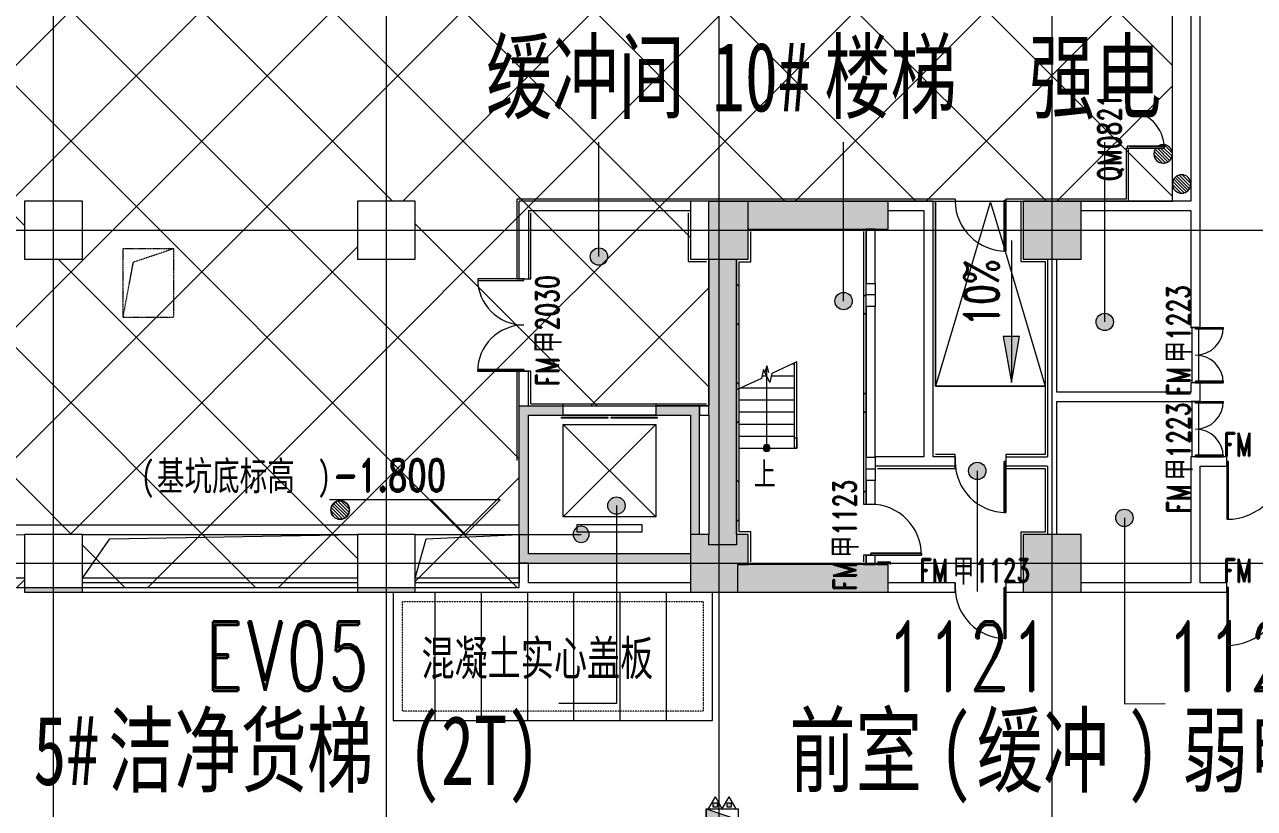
# Model space of a CAD drawing. Header units: millimetres. Extents: x -76632 to 443185, y -33181 to 192400.
# Drawn here: x 215375 to 241974, y 37900 to 54845 of the extents above; entities that cross this region are included whole.
import ezdxf

# ---------------------------------------------------------------- set-up
doc = ezdxf.new("R2010")
doc.units = ezdxf.units.MM
for name, pattern in [('1_1', [2, 1, -1]), ('划线', [6.36, 3.18, -3.18]), ('架空线', [3.97, 2.38, -1.59]), ('轴网线', [22.04, 18.38, -1.83, 0, -1.83])]:
    doc.linetypes.add(name, pattern=pattern)
doc.layers.get('0').update_dxf_attribs({"color": 8})
doc.layers.get('Defpoints').update_dxf_attribs({"color": 8})
for name, color, linetype, lineweight in [('A-ANNO-DIMS', 8, 'Continuous', 9), ('A-ANNO-NOTE', 8, 'Continuous', 5), ('A-AREA-IDEN', 8, 'Continuous', 9), ('A-DETL-GENF', 8, 'Continuous', 18), ('A-DETL-MEDM', 8, 'Continuous', 9), ('A-DETL-THIN', 8, 'Continuous', 5), ('A-DOOR', 8, 'Continuous', 5), ('A-DOOR-IDEN', 8, 'Continuous', 9), ('A-DOOR-OPNG', 8, 'Continuous', 5), ('A-FLOR', 8, 'Continuous', 5), ('A-FLOR-HRAL', 8, 'Continuous', 5), ('A-GENM', 8, 'Continuous', 5), ('A-WALL', 8, 'Continuous', 5), ('A-WALL-PATT', 8, 'Continuous', 9), ('G-ANNO-DIMS', 8, 'Continuous', 9), ('I-FURN', 8, 'Continuous', 5), ('I-FURN-HDLN', 8, '划线', 5), ('I-FURN-IDEN', 8, 'Continuous', 9), ('M-EQPM', 8, 'Continuous', 5), ('P-PIPE', 8, 'Continuous', 5), ('Q-SPCQ', 8, 'Continuous', 5), ('S-COLS', 8, 'Continuous', 5), ('S-GRID', 8, 'Continuous', 9), ('S-STRS', 8, 'Continuous', 5), ('S-STRS-MBND', 8, 'Continuous', 5)]:
    doc.layers.add(name, color=color, linetype=linetype, lineweight=lineweight)
doc.styles.add('RomanD', font='romand__.ttf', dxfattribs={"width": 0.7, "height": 1500})
doc.styles.add('RomanD_1', font='romand__.ttf', dxfattribs={"width": 0.7, "height": 500})
doc.styles.add('RomanD_2', font='romand__.ttf', dxfattribs={"width": 0.7, "height": 700})
doc.styles.add('RomanD_6', font='romand__.ttf', dxfattribs={"width": 0.65, "height": 350})
doc.styles.add('RomanD_9', font='romand__.ttf', dxfattribs={"width": 0.7, "height": 750})
doc.styles.add('仿宋', font='simfang.ttf', dxfattribs={"width": 0.7, "height": 500})
doc.styles.add('仿宋_2', font='simfang.ttf', dxfattribs={"width": 0.7, "height": 1500})
doc.styles.add('仿宋_4', font='simfang.ttf', dxfattribs={"width": 0.7, "height": 625})
doc.styles.add('仿宋_5', font='simfang.ttf', dxfattribs={"width": 0.7, "height": 750})
doc.styles.add('微软雅黑', font='Microsoft YaHei.ttf', dxfattribs={"width": 0.7, "height": 500})
doc.dimstyles.new('0_5', dxfattribs={"dimscale": 304.8, "dimtxt": 351.251157, "dimasz": 0, "dimexe": 0.82021, "dimexo": 0.0625, "dimgap": 0, "dimtad": 1, "dimdec": 0, "dimzin": 0, "dimdsep": 46, "dimtxsty": 'RomanD_6', "dimblk1": 'NONE', "dimblk2": 'NONE', "dimsah": 1, "dimcen": 0.09, "dimazin": 0, "dimtfac": 1, "dimtdec": 4, "dimtix": 1, "dimtmove": 0, "dimatfit": 3, "dimfxl": 0.82021, "dimfxlon": 1, "dimtvp": 1, "dimtolj": 1, "dimtzin": 0, "dimlwd": 18, "dimlwe": 18, "dimarcsym": 2})
pattern_1 = [(45, (-4e-09, 0), (-1060.66, 1060.66), []), (135, (-4e-09, 0), (-1060.66, -1060.66), [])]

# ---------------------------------------------------------------- blocks, each defined once
blk = doc.blocks.new('X-ST-F3-01-C-001_HLP2_rvt-1-LAY-1F-1_500-A')
at = {"layer": 'S-COLS', "true_color": 0x808080}
for points in [[(230732, 49775), (231025, 49775), (231025, 51025), (230175, 51025), (230175, 49775), (230673, 49775)], [(237450, 49775), (238225, 49775), (238225, 51025), (236975, 51025), (236980, 49775)], [(230250, 42575), (230800, 42575), (230800, 43175), (231025, 43175), (231025, 43825), (230775, 43825), (230775, 43600), (230175, 43600), (230175, 43825), (229775, 43825), (229775, 42575), (230175, 42575)], [(236975, 42575), (238225, 42575), (238225, 43825), (236975, 43825), (236975, 43179)], [(216153, 42575), (216625, 42575), (216625, 42675), (215375, 42675), (215375, 42575)], [(222651, 42575), (223825, 42575), (223825, 42675), (222575, 42675), (222575, 42575)]]:
    blk.add_hatch(color=8, dxfattribs=at).paths.add_polyline_path(points, flags=0)
at = {"layer": 'S-COLS', "color": 7, "lineweight": 9}
for p, q in [((216625, 51025), (215375, 51025)), ((215375, 51025), (215375, 49775)), ((216625, 49775), (216625, 51025)), ((223825, 51025), (222575, 51025)), ((222575, 51025), (222575, 49775)), ((223825, 49775), (223825, 51025)), ((231025, 51025), (229775, 51025)), ((229775, 51025), (229775, 49775)), ((231025, 49775), (231025, 51025)), ((238225, 51025), (236975, 51025)), ((236975, 51025), (236975, 49775)), ((238225, 49775), (238225, 51025)), ((215375, 49775), (216625, 49775)), ((222575, 49775), (223825, 49775)), ((229775, 49775), (230175, 49775)), ((230175, 49775), (231025, 49775)), ((236975, 49775), (238225, 49775)), ((216625, 43825), (215375, 43825)), ((215375, 43825), (215375, 42675)), ((216625, 42675), (216625, 43825)), ((223825, 43825), (222575, 43825)), ((222575, 43825), (222575, 42675)), ((223825, 42675), (223825, 43825)), ((230175, 43825), (229775, 43825)), ((229775, 43825), (229775, 42575)), ((230175, 43600), (230175, 43825)), ((231025, 43825), (230775, 43825)), ((230775, 43825), (230775, 43600)), ((231025, 43175), (231025, 43825)), ((238225, 43825), (236975, 43825)), ((236975, 43825), (236975, 42575)), ((238225, 42575), (238225, 43825)), ((230775, 43600), (230175, 43600)), ((230800, 42575), (230800, 43175)), ((230800, 43175), (231025, 43175)), ((215375, 42675), (215375, 42575)), ((215375, 42575), (216625, 42575)), ((216625, 42575), (216625, 42675)), ((222575, 42675), (222575, 42575)), ((222575, 42575), (223825, 42575)), ((223825, 42575), (223825, 42675)), ((229775, 42575), (230800, 42575)), ((236975, 42575), (238225, 42575))]:
    blk.add_line(p, q, dxfattribs=at)
at = {"layer": 'S-COLS', "color": 7}
for p, q in [((233575, 49000), (233575, 49250)), ((233575, 49250), (233775, 49250)), ((233775, 49250), (233775, 49000)), ((233775, 49000), (233575, 49000)), ((233575, 48750), (233575, 49000)), ((233775, 49000), (233775, 48750)), ((233775, 48750), (233575, 48750)), ((233575, 45490), (233775, 45490)), ((233575, 45240), (233575, 45490)), ((233775, 45490), (233775, 45240)), ((233575, 44990), (233575, 45240)), ((233575, 45240), (233775, 45240)), ((233775, 45240), (233775, 44990)), ((233775, 44990), (233575, 44990))]:
    blk.add_line(p, q, dxfattribs=at)
blk = doc.blocks.new('顶部扶栏类型 - 顶部扶栏_内部_-1089031-LAY-1F-1_500-A')
at = {"layer": 'A-FLOR-HRAL', "lineweight": 15}
for p, q in [((232025, 45910), (232075, 45910)), ((232025, 45690), (232025, 45910)), ((232075, 45910), (232075, 45690)), ((232075, 45690), (232025, 45690))]:
    blk.add_line(p, q, dxfattribs=at)
blk = doc.blocks.new('顶部扶栏类型 - 顶部扶栏_内部_-V15-LAY-1F-1_500-A')
at = {"layer": 'A-FLOR-HRAL', "lineweight": 15}
for p, q in [((232075, 47553), (232025, 47530)), ((232025, 45690), (232025, 47530)), ((232075, 45690), (232075, 47553)), ((232025, 45690), (232075, 45690))]:
    blk.add_line(p, q, dxfattribs=at)
blk = doc.blocks.new('上楼梯路径-C - 顺砌剖面-1860970-LAY-1F-1_500-A')
at = {"layer": 'A-DETL-GENF', "true_color": 0x808080}
blk.add_hatch(color=8, dxfattribs=at).paths.add_polyline_path([(19, -72), (53, -53), (72, -19), (72, 10), (65, 38), (53, 53), (19, 72), (-19, 72), (-38, 65), (-65, 38), (-75, 0), (-65, -38), (-53, -53), (-19, -72), (0, -72)], flags=0)
at = {"layer": 'A-DETL-GENF'}
for p, q in [((0, 1780), (-39, 1635)), ((0, 75), (0, 1780)), ((0, 1780), (39, 1635)), ((0, 0), (0, 75))]:
    blk.add_line(p, q, dxfattribs=at)
for start, end in [(90, 270), (270, 90)]:
    blk.add_arc((0, 0), 75, start, end, dxfattribs=at)
blk = doc.blocks.new('AR-F3-00-STA-001_HLP2_rvt-1-LAY-1F-1_500-A')
at = {"layer": 'S-STRS', "linetype": '架空线', "lineweight": 15}
for p, q in [((231983, 47510), (232025, 47510)), ((231325, 47250), (231425, 47250)), ((231525, 47250), (232025, 47250)), ((230867, 46990), (232025, 46990)), ((230831, 46730), (232025, 46730)), ((230831, 46470), (232025, 46470)), ((230831, 46210), (232025, 46210)), ((230831, 45950), (232025, 45950)), ((230831, 45690), (231350, 45690)), ((231360, 45690), (231500, 45690)), ((231500, 45690), (232025, 45690))]:
    blk.add_line(p, q, dxfattribs=at)
at = {"layer": 'S-STRS', "lineweight": 15}
for p, q in [((231983, 47510), (232025, 47510)), ((231325, 47250), (231425, 47250)), ((231525, 47250), (232025, 47250)), ((230867, 46990), (232025, 46990)), ((230831, 46730), (232025, 46730)), ((230831, 46470), (232025, 46470)), ((230831, 46210), (232025, 46210)), ((230831, 45950), (232025, 45950)), ((230831, 45690), (231350, 45690)), ((231360, 45690), (231500, 45690)), ((231500, 45690), (232025, 45690))]:
    blk.add_line(p, q, dxfattribs=at)
at = {"layer": 'S-STRS-MBND', "lineweight": 15}
for p, q in [((231359, 47392), (231312, 47197)), ((231491, 47108), (231359, 47392)), ((232025, 47530), (231538, 47303)), ((231312, 47197), (230775, 46947)), ((231538, 47303), (231491, 47108))]:
    blk.add_line(p, q, dxfattribs=at)
at = {"lineweight": 15}
blk.add_blockref('上楼梯路径-C - 顺砌剖面-1860970-LAY-1F-1_500-A', (231425, 45690), dxfattribs=at)
at = {"color": 2, "lineweight": 15, "true_color": 0xffff00}
for name in ['顶部扶栏类型 - 顶部扶栏_内部_-V15-LAY-1F-1_500-A', '顶部扶栏类型 - 顶部扶栏_内部_-1089031-LAY-1F-1_500-A']:
    blk.add_blockref(name, (0, 0), dxfattribs=at)
at = {"layer": 'A-ANNO-NOTE', "color": 7, "lineweight": 15, "insert": (231148, 45386), "char_height": 500, "width": 673.42, "attachment_point": 1, "style": '仿宋'}
blk.add_mtext('\\f仿宋|b0|i0|c134|p49|;\\W.7;上', dxfattribs=at)
blk = doc.blocks.new('单扇平开防火门_带观察窗 - FM甲1123-4703329-LAY-1F-1_500-A')
at = {"layer": 'A-DOOR'}
for p, q in [((510, -1100), (510, 0)), ((550, 0), (510, 0)), ((510, 0), (510, -700)), ((550, -700), (550, 0)), ((510, 0), (550, 0)), ((550, 0), (550, -1100)), ((510, -700), (510, -900)), ((550, -900), (550, -700)), ((510, -900), (510, -1100)), ((550, -1100), (550, -900)), ((550, -1100), (510, -1100)), ((510, -1100), (550, -1100))]:
    blk.add_line(p, q, dxfattribs=at)
blk.add_arc((550, 0), 1100, 180, 270, dxfattribs=at)
at = {"layer": 'A-DOOR-OPNG'}
for p, q in [((-550, 100), (-550, -100)), ((550, 99), (550, -100))]:
    blk.add_line(p, q, dxfattribs=at)
blk = doc.blocks.new('电梯门_客梯 - 2T洁净货梯-4055745-LAY-1F-1_500-A')
at = {"layer": 'A-DOOR'}
for p, q in [((-1035, -160), (-1035, -140)), ((-1035, -140), (-35, -140)), ((-35, -160), (-1035, -160)), ((-1000, -100), (1000, -100)), ((-35, -140), (-35, -160)), ((35, -160), (35, -140)), ((35, -140), (1035, -140)), ((1035, -160), (35, -160)), ((1035, -140), (1035, -160)), ((1000, -300), (-1000, -2300)), ((-1000, -300), (1000, -2300)), ((-1000, -2300), (-1000, -300)), ((-1000, -300), (1000, -300)), ((1000, -300), (1000, -2300)), ((1000, -2300), (-1000, -2300)), ((-700, -2630), (-700, -2465)), ((-700, -2465), (700, -2465)), ((700, -2630), (-700, -2630)), ((700, -2465), (700, -2630))]:
    blk.add_line(p, q, dxfattribs=at)
blk = doc.blocks.new('单扇平开防火门_带观察窗 - FM甲1123-4703327-LAY-1F-1_500-A')
at = {"layer": 'A-DOOR'}
for p, q in [((550, 1100), (510, 1100)), ((510, 1100), (510, 0)), ((510, 1100), (550, 1100)), ((510, 900), (510, 1100)), ((550, 0), (550, 1100)), ((550, 1100), (550, 900)), ((510, 700), (510, 900)), ((550, 900), (550, 700)), ((510, 0), (510, 700)), ((550, 700), (550, 0)), ((510, 0), (550, 0)), ((550, 0), (510, 0))]:
    blk.add_line(p, q, dxfattribs=at)
blk.add_arc((550, 0), 1100, 90, 180, dxfattribs=at)
at = {"layer": 'A-DOOR-OPNG'}
for p, q in [((-550, -100), (-550, 100)), ((550, -99), (550, 100))]:
    blk.add_line(p, q, dxfattribs=at)
blk = doc.blocks.new('双扇平开防火门_带观察窗 - FM甲1223-4642970-LAY-1F-1_500-A')
at = {"layer": 'A-DOOR'}
for p, q in [((-560, 0), (-600, 0)), ((-600, 0), (-600, -600)), ((-600, 0), (-560, 0)), ((-600, -200), (-600, 0)), ((-560, -600), (-560, 0)), ((-560, 0), (-560, -200)), ((560, -600), (560, 0)), ((560, 0), (600, 0)), ((600, 0), (600, -600)), ((-600, -400), (-600, -200)), ((-560, -200), (-560, -400)), ((560, 0), (600, 0)), ((560, -200), (560, 0)), ((560, -400), (560, -200)), ((600, 0), (600, -200)), ((600, -200), (600, -400)), ((-600, -600), (-600, -400)), ((-560, -400), (-560, -600)), ((560, -600), (560, -400)), ((600, -400), (600, -600)), ((-600, -600), (-560, -600)), ((-560, -600), (-600, -600)), ((600, -600), (560, -600)), ((600, -600), (560, -600))]:
    blk.add_line(p, q, dxfattribs=at)
for centre, start, end in [((-600, 0), 270, 360), ((600, 0), 180, 270)]:
    blk.add_arc(centre, 600, start, end, dxfattribs=at)
at = {"layer": 'A-DOOR-OPNG'}
for p, q in [((-600, -100), (-600, 100)), ((-600, 70), (600, 70)), ((600, -100), (600, 100)), ((-600, -70), (600, -70))]:
    blk.add_line(p, q, dxfattribs=at)
blk = doc.blocks.new('圆形地漏_固定_ - 热轧钢管-2270721-LAY-1F-1_500-A')
at = {"layer": 'A-GENM'}
for p, q in [((-193, 52), (52, -193)), ((102, -172), (-172, 102)), ((-125, 125), (141, -141)), ((-94, 165), (-102, 172)), ((172, -102), (-54, 125)), ((-24, 165), (-52, 193)), ((13, 200), (200, 13)), ((193, -52), (16, 125)), ((-13, -200), (-200, -13))]:
    blk.add_line(p, q, dxfattribs=at)
for start, end in [(140.3019, 0), (0, 120.482)]:
    blk.add_arc((0, 0), 200, start, end, dxfattribs=at)
at = {"layer": 'P-PIPE'}
for start, end in [(141.1149, 180), (180, 0), (0, 124.3535)]:
    blk.add_arc((0, 0), 200, start, end, dxfattribs=at)
blk = doc.blocks.new('圆形地漏_固定_ - 热轧钢管-V35-LAY-1F-1_500-A')
at = {"layer": 'A-GENM'}
for p, q in [((-193, 52), (52, -193)), ((102, -172), (-172, 102)), ((-141, 141), (141, -141)), ((172, -102), (-102, 172)), ((193, -52), (-52, 193)), ((13, 200), (200, 13)), ((-13, -200), (-200, -13))]:
    blk.add_line(p, q, dxfattribs=at)
blk.add_circle((0, 0), 200, dxfattribs=at)
at = {"layer": 'P-PIPE'}
for start, end in [(0, 180), (180, 0)]:
    blk.add_arc((0, 0), 200, start, end, dxfattribs=at)
blk = doc.blocks.new('楼板洞口 - 楼板洞口-无翻边-3490107-LAY-1F-1_500-A')
at = {"layer": 'A-GENM'}
for p, q in [((0, 0), (595, 855)), ((595, 855), (5950, 950)), ((5950, 0), (0, 0))]:
    blk.add_line(p, q, dxfattribs=at)
blk = doc.blocks.new('双扇平开防火门_带观察窗 - FM甲2530-4643137-LAY-1F-1_500-A')
at = {"layer": 'A-DOOR'}
for p, q in [((-1250, 0), (-1250, 1250)), ((-1250, 1250), (-1210, 1250)), ((-1250, 1250), (-1250, 1050)), ((-1210, 1250), (-1250, 1250)), ((-1210, 1250), (-1210, 0)), ((-1210, 1050), (-1210, 1250)), ((1250, 1250), (1210, 1250)), ((1210, 1250), (1210, 0)), ((1250, 1250), (1210, 1250)), ((1210, 1250), (1210, 1050)), ((1250, 0), (1250, 1250)), ((1250, 1050), (1250, 1250)), ((-1250, 1050), (-1250, 850)), ((-1250, 850), (-1250, 0)), ((-1210, 850), (-1210, 1050)), ((-1210, 0), (-1210, 850)), ((1210, 1050), (1210, 850)), ((1210, 850), (1210, 0)), ((1250, 850), (1250, 1050)), ((1250, 0), (1250, 850)), ((-1210, 0), (-1250, 0)), ((-1250, 0), (-1210, 0)), ((1210, 0), (1250, 0)), ((1210, 0), (1250, 0))]:
    blk.add_line(p, q, dxfattribs=at)
for centre, start, end in [((-1250, 0), 0, 90), ((1250, 0), 90, 180)]:
    blk.add_arc(centre, 1250, start, end, dxfattribs=at)
at = {"layer": 'A-DOOR-OPNG'}
for p, q in [((-1250, 100), (-1250, -100)), ((1250, 100), (1250, -100))]:
    blk.add_line(p, q, dxfattribs=at)
blk = doc.blocks.new('双扇平开防火门_带观察窗 - FM甲2030-V45-LAY-1F-1_500-A')
at = {"layer": 'A-DOOR'}
for p, q in [((-1000, 0), (-1000, 1000)), ((-1000, 1000), (-960, 1000)), ((-1000, 1000), (-1000, 800)), ((-960, 1000), (-1000, 1000)), ((-1000, 800), (-1000, 600)), ((-960, 1000), (-960, 0)), ((-960, 800), (-960, 1000)), ((-960, 600), (-960, 800)), ((1000, 1000), (960, 1000)), ((960, 1000), (960, 0)), ((1000, 1000), (960, 1000)), ((960, 1000), (960, 800)), ((960, 800), (960, 600)), ((1000, 0), (1000, 1000)), ((1000, 800), (1000, 1000)), ((1000, 600), (1000, 800)), ((-1000, 600), (-1000, 0)), ((-960, 0), (-960, 600)), ((960, 600), (960, 0)), ((1000, 0), (1000, 600)), ((-960, 0), (-1000, 0)), ((-1000, 0), (-960, 0)), ((960, 0), (1000, 0)), ((960, 0), (1000, 0))]:
    blk.add_line(p, q, dxfattribs=at)
for centre, start, end in [((-1000, 0), 0, 90), ((1000, 0), 90, 180)]:
    blk.add_arc(centre, 1000, start, end, dxfattribs=at)
at = {"layer": 'A-DOOR-OPNG'}
for p, q in [((-1000, 100), (-1000, -100)), ((1000, 100), (1000, -100))]:
    blk.add_line(p, q, dxfattribs=at)
blk = doc.blocks.new('钢格栅盖板 - 钢格栅盖板-2788219-LAY-1F-1_500-A')
at = {"layer": 'I-FURN'}
for p, q in [((0, 2775), (0, 0)), ((900, 2775), (900, 0)), ((1900, 2775), (1900, 0)), ((2900, 2775), (2900, 0)), ((3900, 2775), (3900, 0)), ((4900, 2775), (4900, 0)), ((5900, 2775), (5900, 0)), ((6900, 0), (6900, 2775)), ((0, 0), (6900, 0))]:
    blk.add_line(p, q, dxfattribs=at)
at = {"layer": 'I-FURN-HDLN'}
for p, q in [((200, 200), (200, 2575)), ((200, 2575), (6700, 2575)), ((6700, 2575), (6700, 200)), ((6700, 200), (200, 200))]:
    blk.add_line(p, q, dxfattribs=at)
blk = doc.blocks.new('楼板洞口 - 楼板洞口-无翻边-3795483-LAY-1F-1_500-A')
at = {"layer": 'A-GENM'}
for p, q in [((0, 0), (235, 855)), ((235, 855), (2250, 946)), ((2250, 0), (0, 0))]:
    blk.add_line(p, q, dxfattribs=at)
blk = doc.blocks.new('圆形地漏_固定_2 - 热轧钢管-V73-LAY-1F-1_500-A')
at = {"layer": 'A-GENM'}
for p, q in [((-193, 52), (52, -193)), ((102, -172), (-172, 102)), ((-141, 141), (141, -141)), ((172, -102), (-102, 172)), ((193, -52), (-52, 193)), ((13, 200), (200, 13)), ((-13, -200), (-200, -13))]:
    blk.add_line(p, q, dxfattribs=at)
blk.add_arc((0, 0), 200, 0.2169, 359.7831, dxfattribs=at)
at = {"layer": 'P-PIPE'}
for start, end in [(0.5484, 180), (180, 359.4516)]:
    blk.add_arc((0, 0), 200, start, end, dxfattribs=at)
blk = doc.blocks.new('单扇平开防火门_带观察窗 - QM0821-V85-LAY-1F-1_500-A')
at = {"layer": 'A-DOOR'}
for p, q in [((400, 800), (360, 800)), ((360, 800), (360, 0)), ((360, 800), (400, 800)), ((360, 600), (360, 800)), ((400, 0), (400, 800)), ((400, 800), (400, 600)), ((360, 400), (360, 600)), ((400, 600), (400, 400)), ((360, 50), (360, 400)), ((400, 400), (400, 50)), ((360, 0), (400, 0))]:
    blk.add_line(p, q, dxfattribs=at)
blk.add_arc((400, 0), 800, 90, 180, dxfattribs=at)
at = {"layer": 'A-DOOR-OPNG'}
for p, q in [((-400, -25), (-400, 25)), ((400, -24), (400, 25))]:
    blk.add_line(p, q, dxfattribs=at)
blk = doc.blocks.new('室内消火栓箱_带灭火器__左右式_ - SG24D65-P-4299218-LAY-1F-1_500-A')
at = {"layer": 'A-DETL-GENF', "lineweight": 5}
h = blk.add_hatch(color=256, dxfattribs=at)
h.paths.add_polyline_path([(-195, 370), (-195, 280), (-105, 280), (-105, 370), (-130, 370)], flags=0)
h.paths.add_polyline_path([(150, 370), (105, 370), (105, 280), (195, 280), (195, 370)], flags=0)
blk.add_hatch(color=256, dxfattribs=at).paths.add_polyline_path([(-350, 240), (-350, 0), (350, 0), (-283, 217)], flags=0)
for p, q in [((-300, 240), (-150, 500)), ((-195, 370), (-105, 370)), ((-195, 280), (-195, 370)), ((-105, 280), (-195, 280)), ((0, 240), (-150, 500)), ((-105, 370), (-105, 280)), ((0, 240), (150, 500)), ((105, 280), (105, 370)), ((105, 370), (195, 370)), ((195, 280), (105, 280)), ((300, 240), (150, 500)), ((195, 370), (195, 280)), ((-350, 240), (350, 240)), ((-350, 240), (350, 0)), ((-350, 240), (-350, 0)), ((-350, 240), (350, 0)), ((-350, 0), (-350, 240)), ((350, 0), (-350, 0)), ((350, 0), (-350, 0))]:
    blk.add_line(p, q, dxfattribs=at)
at = {"layer": 'M-EQPM'}
blk.add_line((350, 0), (350, 240), dxfattribs=at)
blk = doc.blocks.new('单扇平开防火门_带观察窗 - QM1123-V117-LAY-1F-1_500-A')
at = {"layer": 'A-DOOR'}
for p, q in [((510, -25), (510, 0)), ((510, 0), (550, 0)), ((510, -1100), (510, -25)), ((510, -50), (510, -700)), ((550, 0), (550, -25)), ((550, -25), (550, -1100)), ((550, -700), (550, -50)), ((510, -700), (510, -900)), ((550, -900), (550, -700)), ((510, -900), (510, -1100)), ((550, -1100), (550, -900)), ((550, -1100), (510, -1100)), ((510, -1100), (550, -1100))]:
    blk.add_line(p, q, dxfattribs=at)
for start, end in [(180, 181.3172), (181.3172, 270)]:
    blk.add_arc((550, 0), 1100, start, end, dxfattribs=at)
at = {"layer": 'A-DOOR-OPNG'}
for p, q in [((-550, 25), (-550, -25)), ((550, 24), (550, -25))]:
    blk.add_line(p, q, dxfattribs=at)
blk = doc.blocks.new('室内坡道 - 坡道-房间内坡道-4547388-LAY-1F-1_500-A')
at = {"layer": 'Q-SPCQ'}
for p, q in [((-319, 1075), (-1188, 4000)), ((1188, 4000), (-1188, 4000)), ((-1188, 4000), (1188, 4000)), ((7, 25), (1188, 4000)), ((1188, 0), (1188, 4000)), ((1188, 4000), (1188, 0)), ((-7, 25), (-298, 1002))]:
    blk.add_line(p, q, dxfattribs=at)
blk = doc.blocks.new('洞口 - 洞口-3794967-LAY-1F-1_500-A')
at = {"layer": 'A-DETL-GENF', "color": 8, "linetype": '1_1', "lineweight": 5, "true_color": 0x777777}
for p, q in [((-550, 1480), (-550, 0)), ((550, 1480), (-550, 1480)), ((550, 1480), (-330, 1184)), ((550, 0), (550, 1480)), ((-330, 1184), (-550, 0)), ((-550, 0), (550, 0))]:
    blk.add_line(p, q, dxfattribs=at)
blk = doc.blocks.new('高程点-说明仿宋-0_5 - 高程点-说明仿宋-0_5-2951202-LAY-1F-1_500-A')
at = {"layer": 'A-ANNO-NOTE', "lineweight": 9}
h = blk.add_hatch(color=256, dxfattribs=at)
edge = h.paths.add_edge_path(flags=0)
edge.add_arc((-5, 0), 0.35, 0, 180)
edge.add_arc((-5, 0), 0.35, 180, 360)
at = {"layer": 'A-ANNO-NOTE', "lineweight": 18}
for p, q in [((1.493, 0), (-5, 0)), ((0, 0), (1.493, -1.493)), ((0, 0), (-1.493, -1.493)), ((-1.493, -1.493), (5.883, -1.493))]:
    blk.add_line(p, q, dxfattribs=at)
for start, end in [(0, 180), (180, 0)]:
    blk.add_arc((-5, 0), 0.35, start, end, dxfattribs=at)
blk = doc.blocks.new('*D1431')
at = {"layer": 'A-ANNO-DIMS', "color": 0, "lineweight": 18, "transparency": 16777216}
for p, q in [((19261, 131300), (19742, 131300)), ((19492, 130200), (19492, 131300)), ((19261, 130200), (19742, 130200)), ((259200, 4470), (259200, 4951)), ((264000, 4470), (264000, 4951)), ((259200, 4701), (264000, 4701))]:
    blk.add_line(p, q, dxfattribs=at)
at = {"layer": 'Defpoints', "color": 0, "transparency": 16777216}
for p in [(19242, 131300), (19492, 131300), (19242, 130200), (264000, 4701), (259200, 4451), (264000, 4451)]:
    blk.add_point(p, dxfattribs=at)
at = {"layer": 'A-ANNO-DIMS', "color": 0, "lineweight": 18, "transparency": 16777216, "insert": (19317, 130750), "char_height": 350, "width": 972.7, "attachment_point": 5, "rotation": 90, "style": 'RomanD_6'}
blk.add_mtext('\\A1;1100', dxfattribs=at)
at = {"layer": 'A-ANNO-DIMS', "color": 0, "lineweight": 18, "transparency": 16777216, "insert": (261600, 4876), "char_height": 350, "width": 972.7, "attachment_point": 5, "style": 'RomanD_6'}
blk.add_mtext('\\A1;4800', dxfattribs=at)
blk = doc.blocks.new('_None')
blk = doc.blocks.new('*D1432')
at = {"layer": 'A-ANNO-DIMS', "color": 0, "lineweight": 18, "transparency": 16777216}
for p, q in [((19261, 133750), (19742, 133750)), ((19492, 131300), (19492, 133750)), ((19261, 131300), (19742, 131300)), ((260638, 2650), (261119, 2650)), ((260869, 1700), (260869, 2650)), ((261100, 1700), (260619, 1700))]:
    blk.add_line(p, q, dxfattribs=at)
at = {"layer": 'Defpoints', "color": 0, "transparency": 16777216}
for p in [(19242, 133750), (19492, 133750), (19242, 131300), (260619, 2650), (260869, 2650), (261119, 1700)]:
    blk.add_point(p, dxfattribs=at)
at = {"layer": 'A-ANNO-DIMS', "color": 0, "lineweight": 18, "transparency": 16777216, "char_height": 350, "attachment_point": 5, "rotation": 90, "style": 'RomanD_6'}
for s, insert, width in [('\\A1;2450', (19317, 132525), 972.7), ('\\A1;950', (260694, 2175), 729.52)]:
    blk.add_mtext(s, dxfattribs=dict(at, insert=insert, width=width))

msp = doc.modelspace()

# ---------------------------------------------------------------- hatches: boundary and pattern name
at = {"layer": 'A-AREA-IDEN', "lineweight": 18, "transparency": 33554687}
h = msp.add_hatch(color=256, dxfattribs=at)
edge = h.paths.add_edge_path(flags=0)
edge.add_arc((227798.2, 49830.9), 187.5, 0, 360)
h = msp.add_hatch(color=256, dxfattribs=at)
edge = h.paths.add_edge_path(flags=0)
edge.add_arc((233088.5, 48868.8), 187.5, 0, 360)
h = msp.add_hatch(color=256, dxfattribs=at)
edge = h.paths.add_edge_path(flags=0)
edge.add_arc((238737.7, 48417.1), 187.5, 0, 360)
h = msp.add_hatch(color=256, dxfattribs=at)
edge = h.paths.add_edge_path(flags=0)
edge.add_arc((235980.3, 45196.8), 187.5, 0, 360)
h = msp.add_hatch(color=256, dxfattribs=at)
edge = h.paths.add_edge_path(flags=0)
edge.add_arc((228176.8, 44445.2), 187.5, 0, 360)
h = msp.add_hatch(color=256, dxfattribs=at)
edge = h.paths.add_edge_path(flags=0)
edge.add_arc((239161.2, 44181.7), 187.5, 0, 360)
at = {"layer": 'A-DETL-GENF', "lineweight": 5, "transparency": 33554687}
h = msp.add_hatch(dxfattribs=at)
h.set_pattern_fill('FP_60', color=256, style=0, pattern_type=2)
h.set_pattern_definition([(45, (-4e-09, 0), (-1414.214, 1414.214), []), (135, (-4e-09, 0), (-1414.214, -1414.214), [])])
h.paths.add_polyline_path([(222575, 42675), (222575, 43825), (223825, 43825), (223825, 42675), (226075, 42675), (226075, 46600), (230175, 46600), (230175, 49775), (229775, 49775), (229775, 51025), (240200, 51025), (240200, 79500), (238000, 79500), (238000, 78800), (237200, 78800), (237200, 79500), (230800, 79500), (230800, 78800), (230000, 78800), (230000, 79500), (223600, 79500), (223600, 78800), (222800, 78800), (222800, 79500), (216400, 79500), (216400, 78800), (215600, 78800), (215600, 79500), (209200, 79500), (209200, 78800), (208400, 78800), (208400, 79500), (202000, 79500), (202000, 78800), (201900, 78800), (201900, 72400), (202000, 72400), (202000, 71600), (201600, 71600), (201600, 65200), (202000, 65200), (202000, 64400), (201600, 64400), (201600, 58000), (202000, 58000), (202000, 57200), (201600, 57200), (201600, 51025), (202225, 51025), (202230.6, 50400), (208175, 50400), (208175, 51025), (209425, 51025), (209425, 49775), (208800, 49775), (208800, 43825), (209425, 43825), (209425, 42675), (215375, 42675), (215375, 43825), (216625, 43825), (216625, 42675), (221151.3, 42675)], flags=0)
h.paths.add_polyline_path([(225350, 45425), (224650, 45425), (224650, 45665)], flags=0)
h.paths.add_polyline_path([(224895, 45704.7), (224805, 45704.7), (224805, 45794.7), (224895, 45794.7)], flags=0)
h.paths.add_polyline_path([(225195, 45704.7), (225105, 45704.7), (225105, 45794.7), (225195, 45794.7)], flags=0)
h.paths.add_polyline_path([(223095, 49405.3), (223005, 49405.3), (223005, 49495.3), (223095, 49495.3)], flags=0)
h.paths.add_polyline_path([(223305, 49405.3), (223305, 49495.3), (223395, 49495.3), (223395, 49405.3)], flags=0)
h.paths.add_polyline_path([(223550, 49535), (222850, 49775), (222575, 49775), (222575, 51025), (223825, 51025), (223825, 49775), (223550, 49775), (223550, 49675)], flags=0)
h.paths.add_polyline_path([(215375, 49775), (215375, 51025), (216625, 51025), (216625, 49775)], flags=0)
h.paths.add_polyline_path([(237405, 56830.3), (237405, 56920.3), (237495, 56920.3), (237495, 56830.3)], flags=0)
h.paths.add_polyline_path([(237705, 56830.3), (237705, 56920.3), (237795, 56920.3), (237795, 56830.3)], flags=0)
h.paths.add_polyline_path([(237950, 56960), (237250, 57200), (237200, 57200), (237200, 58000), (238000, 58000), (238000, 57200), (237950, 57200), (237950, 57100)], flags=0)
h.paths.add_polyline_path([(230175, 57200), (230000, 57200), (230000, 58000), (230800, 58000), (230800, 57200)], flags=0)
h.paths.add_polyline_path([(209200, 57200), (208400, 57200), (208400, 58000), (209200, 58000)], flags=0)
h.paths.add_polyline_path([(215600, 57200), (215600, 58000), (216400, 58000), (216400, 57200)], flags=0)
h.paths.add_polyline_path([(222800, 57200), (222800, 58000), (223600, 58000), (223600, 57200)], flags=0)
h.paths.add_polyline_path([(216400, 64400), (215600, 64400), (215600, 65200), (216400, 65200), (216400, 64444.8)], flags=0)
h.paths.add_polyline_path([(223600, 64400), (222800, 64400), (222800, 65200), (223600, 65200), (223600, 64922.7)], flags=0)
h.paths.add_polyline_path([(237200, 64400), (237200, 65200), (238000, 65200), (238000, 64400)], flags=0)
h.paths.add_polyline_path([(230800, 64400), (230000, 64400), (230000, 65200), (230800, 65200), (230800, 64922.7)], flags=0)
h.paths.add_polyline_path([(209200, 64400), (208400, 64400), (208400, 65200), (209200, 65200), (209200, 64922.7)], flags=0)
h.paths.add_polyline_path([(237795, 71230.3), (237705, 71230.3), (237705, 71320.3), (237795, 71320.3)], flags=0)
h.paths.add_polyline_path([(237495, 71230.3), (237405, 71230.3), (237405, 71320.3), (237495, 71320.3)], flags=0)
h.paths.add_polyline_path([(237950, 71360), (237250, 71600), (237200, 71600), (237200, 72400), (238000, 72400), (238000, 71600), (237950, 71600), (237950, 71500)], flags=0)
h.paths.add_polyline_path([(223600, 71600), (222800, 71600), (222800, 72400), (223600, 72400)], flags=0)
h.paths.add_polyline_path([(209200, 71600), (208400, 71600), (208400, 72400), (209200, 72400), (209200, 71926.6)], flags=0)
h.paths.add_polyline_path([(215600, 71600), (215600, 72400), (216400, 72400), (216400, 71600)], flags=0)
h.paths.add_polyline_path([(230175, 71600), (230000, 71600), (230000, 72400), (230800, 72400), (230800, 71600)], flags=0)
at = {"layer": 'A-WALL-PATT', "lineweight": 5, "transparency": 33554687}
for points in [[(231303.2, 50425), (234050, 50425), (234050, 51025), (231025, 51025), (231025, 50425)], [(230695.9, 43600), (230775, 43600), (230775, 49775), (230175, 49775), (230175, 43600)], [(229975, 43825), (229975, 46600), (229775, 46600), (229775, 43825), (229946.7, 43825)], [(226075, 43200), (226275, 43200), (226275, 46400), (226075, 46400), (226075, 43400)], [(226275, 43200), (229775, 43200), (229775, 43400), (226275, 43400)], [(230800, 42575), (234050, 42575), (234050, 43175), (230800, 43170.4), (230800, 42624.4)]]:
    msp.add_hatch(color=256, dxfattribs=at).paths.add_polyline_path(points, flags=0)
h = msp.add_hatch(dxfattribs=at)
h.set_pattern_fill('FP_11', color=256, style=0, pattern_type=2)
h.set_pattern_definition(pattern_1)
h.paths.add_polyline_path([(233575, 43175), (233575, 43375), (233519, 43375), (233519, 43175)], flags=0)
h.paths.add_polyline_path([(233519, 44475), (233575, 44475), (233575, 50369), (233519, 50369), (233519, 44990)], flags=0)
h = msp.add_hatch(dxfattribs=at)
h.set_pattern_fill('FP_11', color=256, style=0, pattern_type=2)
h.set_pattern_definition(pattern_1)
h.paths.add_polyline_path([(230831, 43825), (230831, 49775), (230775, 49775), (230775, 43825)], flags=0)
h = msp.add_hatch(color=256, dxfattribs=at)
h.paths.add_polyline_path([(226275, 46400), (227025, 46400), (227025, 46600), (226075, 46600), (226075, 46400)], flags=0)
h.paths.add_polyline_path([(229025, 46400), (229775, 46400), (229775, 46600), (229025, 46600), (229025, 46548.6)], flags=0)
at = {"layer": 'G-ANNO-DIMS', "transparency": 33554687}
msp.add_hatch(color=256, dxfattribs=at).paths.add_polyline_path([(236719.8, 47105.8), (236896.1, 48105.8), (236543.5, 48105.8)], flags=0)

# ---------------------------------------------------------------- linework, layer by layer
at = {"layer": 'A-AREA-IDEN', "lineweight": 18, "transparency": 33554687}
for p, q in [((227798.2, 49830.9), (227798.2, 52306)), ((233088.5, 48868.8), (233088.5, 52306)), ((238737.7, 48417.1), (238737.7, 52306)), ((235980.3, 45196.8), (235980.3, 42590.6)), ((228176.8, 44445.2), (228176.8, 40167.1)), ((239161.2, 44181.7), (239161.2, 40159.6)), ((228176.8, 40167.1), (226932.5, 40167.1)), ((239161.2, 40159.6), (240043.8, 40167.1))]:
    msp.add_line(p, q, dxfattribs=at)
for centre in [(227798.2, 49830.9), (233088.5, 48868.8), (238737.7, 48417.1), (235980.3, 45196.8), (228176.8, 44445.2), (239161.2, 44181.7)]:
    msp.add_circle(centre, 187.5, dxfattribs=at)
at = {"layer": 'A-DETL-MEDM', "transparency": 33554687}
for p, q in [((230175, 46600), (230175, 51025)), ((226075, 46600), (230175, 46600))]:
    msp.add_line(p, q, dxfattribs=at)
at = {"layer": 'A-DETL-THIN', "transparency": 33554687}
for p, q in [((240200, 51025), (240200, 79500)), ((230175, 51025), (240200, 51025)), ((226075, 42675), (226075, 46600)), ((208800, 42675), (226075, 42675))]:
    msp.add_line(p, q, dxfattribs=at)
at = {"layer": 'A-FLOR', "transparency": 33554687}
for p, q in [((215375, 42875), (209425, 42875)), ((222575, 42875), (216625, 42875)), ((226075, 42875), (223825, 42875))]:
    msp.add_line(p, q, dxfattribs=at)
at = {"layer": 'A-WALL', "lineweight": 9, "transparency": 33554687}
for p, q in [((240800, 48300), (240800, 94400)), ((240600, 79400), (240600, 51025)), ((229775, 51025), (226075, 51025)), ((226075, 49350), (226075, 51025)), ((226275, 50825), (229775, 50825)), ((226275, 50825), (226275, 49350)), ((234050, 51025), (231025, 51025)), ((234050, 50425), (234050, 51025)), ((235025, 51025), (234050, 51025)), ((234050, 50825), (234825, 50825)), ((234825, 50825), (234825, 45500)), ((235025, 45500), (235025, 51025)), ((240600, 51025), (238225, 51025)), ((238225, 50825), (240600, 50825)), ((240600, 50825), (240600, 48300)), ((231025, 50425), (233575, 50425)), ((233575, 50425), (233575, 49250)), ((233575, 49250), (233575, 50369)), ((233775, 49250), (233775, 50425)), ((233775, 50425), (234050, 50425)), ((230175, 49775), (230175, 46600)), ((230775, 43825), (230775, 49775)), ((237500, 49775), (237500, 45500)), ((237700, 46900), (237700, 49775)), ((226075, 49350), (226275, 49350)), ((233575, 48750), (233575, 45490)), ((233575, 45490), (233575, 48750)), ((233775, 45500), (233775, 48750)), ((240600, 48300), (240800, 48300)), ((226275, 47350), (226075, 47350)), ((226075, 44025), (226075, 47350)), ((226275, 46600), (226275, 47350)), ((240800, 47100), (240600, 47100)), ((240600, 47100), (240600, 46900)), ((240800, 46700), (240800, 47100)), ((240600, 46900), (237700, 46900)), ((226275, 46600), (227025, 46600)), ((227025, 46400), (227025, 46600)), ((229025, 46600), (229025, 46400)), ((230175, 46600), (229025, 46600)), ((229975, 43825), (229975, 46600)), ((229975, 46600), (229975, 46400)), ((237700, 43825), (237700, 46700)), ((237700, 46700), (240800, 46700)), ((226275, 46400), (227025, 46400)), ((226275, 43400), (226275, 46400)), ((229025, 46400), (229775, 46400)), ((229775, 46400), (229775, 43825)), ((229975, 46400), (230175, 46400)), ((230175, 46400), (230175, 43825)), ((234825, 45500), (233775, 45500)), ((235500, 45500), (235025, 45500)), ((235500, 45300), (235500, 45500)), ((236600, 45500), (236600, 45300)), ((236600, 45500), (237500, 45500)), ((240800, 45500), (240600, 45500)), ((240600, 45500), (240600, 42775)), ((241375, 45500), (240800, 45500)), ((241375, 45300), (241375, 45500)), ((235500, 45300), (233775, 45300)), ((237500, 45300), (236600, 45300)), ((237500, 45300), (237500, 43825)), ((240800, 42775), (240800, 45300)), ((240800, 45300), (241375, 45300)), ((233575, 44990), (233575, 44475)), ((233575, 44475), (233575, 44990)), ((233775, 44475), (233775, 44990)), ((233575, 44475), (233775, 44475)), ((226075, 44025), (201700, 44025)), ((216625, 43825), (222575, 43825)), ((223825, 43825), (226075, 43825)), ((226075, 43825), (226075, 42775)), ((229775, 43400), (226275, 43400)), ((233775, 43375), (233575, 43375)), ((233575, 43375), (233575, 43175)), ((233575, 43175), (233575, 43375)), ((233775, 43175), (233775, 43375)), ((226075, 43200), (229775, 43200)), ((226275, 43200), (226075, 43200)), ((226275, 42775), (226275, 43200)), ((233575, 43175), (231025, 43175)), ((234050, 43175), (233775, 43175)), ((234050, 42575), (234050, 43175)), ((222575, 42775), (216625, 42775)), ((216625, 42575), (222575, 42575)), ((226075, 42775), (223825, 42775)), ((223825, 42575), (229775, 42575)), ((229775, 42775), (226275, 42775)), ((230800, 42575), (234050, 42575)), ((235500, 42775), (234050, 42775)), ((234050, 42575), (235500, 42575)), ((235500, 42575), (235500, 42775)), ((236600, 42775), (236600, 42575)), ((236975, 42775), (236600, 42775)), ((236600, 42575), (236975, 42575)), ((240600, 42775), (238225, 42775)), ((238225, 42575), (241375, 42575)), ((241375, 42775), (240800, 42775)), ((241375, 42575), (241375, 42775))]:
    msp.add_line(p, q, dxfattribs=at)
at = {"layer": 'A-WALL', "transparency": 33554687}
for p, q in [((239200, 52175), (239200, 51075)), ((239250, 51025), (239250, 52175)), ((235500, 51075), (226025, 51075)), ((226025, 51075), (226025, 49350)), ((239200, 51075), (236600, 51075)), ((231025, 51025), (234050, 51025)), ((235075, 51025), (235500, 51025)), ((236600, 51025), (236925, 51025)), ((236925, 51025), (236925, 49725)), ((226325, 49350), (226325, 50775)), ((229725, 50775), (229725, 49725)), ((231081, 49719), (231081, 50369)), ((233519, 50369), (233519, 44475)), ((233775, 50425), (233575, 50425)), ((230775, 49775), (230775, 43825)), ((229725, 49725), (230125, 49725)), ((230831, 43881), (230831, 49719)), ((230831, 49719), (231081, 49719)), ((236925, 49725), (237450, 49725)), ((237450, 49725), (237450, 45550)), ((226025, 49350), (226075, 49350)), ((226275, 49350), (226325, 49350)), ((226025, 47350), (226025, 45425)), ((226075, 47350), (226025, 47350)), ((226325, 47350), (226275, 47350)), ((226325, 46650), (226325, 47350)), ((226075, 46600), (226275, 46600)), ((226325, 46650), (230125, 46650)), ((227025, 46600), (227025, 46650)), ((229025, 46650), (229025, 46600)), ((230175, 46400), (230175, 46600)), ((229025, 46400), (227025, 46400)), ((235500, 45550), (235075, 45550)), ((235500, 45500), (235500, 45550)), ((237450, 45550), (236600, 45550)), ((236600, 45550), (236600, 45500)), ((233825, 45250), (235500, 45250)), ((235500, 45250), (235500, 45300)), ((236600, 45300), (236600, 45250)), ((236600, 45250), (237450, 45250)), ((237450, 45250), (237450, 43875)), ((233519, 44475), (233575, 44475)), ((226075, 43825), (226075, 44025)), ((231081, 43881), (230831, 43881)), ((231081, 43231), (231081, 43881)), ((236925, 43875), (236925, 42825)), ((237450, 43875), (236925, 43875)), ((237500, 43825), (237500, 43825)), ((233575, 43375), (233519, 43375)), ((233519, 43375), (233519, 43231)), ((233519, 43175), (233575, 43175)), ((233575, 43175), (233775, 43175)), ((234100, 43225), (233825, 43225)), ((233825, 43175), (234050, 43175)), ((234100, 43175), (234100, 43225))]:
    msp.add_line(p, q, dxfattribs=at)
at = {"layer": 'G-ANNO-DIMS', "transparency": 33554687}
for p, q in [((236719.8, 50177.7), (236719.8, 47105.8)), ((236896.1, 48105.8), (236543.5, 48105.8)), ((236543.5, 48105.8), (236719.8, 47105.8)), ((236719.8, 47105.8), (236896.1, 48105.8))]:
    msp.add_line(p, q, dxfattribs=at)
at = {"layer": 'S-GRID', "linetype": '轴网线', "transparency": 33554687}
for p, q in [((216000, -17706.2), (216000, 174400)), ((223200, -17706.2), (223200, 174400)), ((230400, -17706.2), (230400, 174400)), ((237600, -17706.2), (237600, 174400)), ((-16000, 50400), (308800, 50400)), ((-16000, 43200), (308800, 43200))]:
    msp.add_line(p, q, dxfattribs=at)

# ---------------------------------------------------------------- block references
at = {"lineweight": 5, "transparency": 33554687}
for name in ['X-ST-F3-01-C-001_HLP2_rvt-1-LAY-1F-1_500-A', 'AR-F3-00-STA-001_HLP2_rvt-1-LAY-1F-1_500-A']:
    msp.add_blockref(name, (0, 0), dxfattribs=at)
at = {"layer": 'A-ANNO-NOTE', "lineweight": 18, "transparency": 33554687, "xscale": 500, "yscale": 500, "zscale": 500, "rotation": 180}
msp.add_blockref('高程点-说明仿宋-0_5 - 高程点-说明仿宋-0_5-2951202-LAY-1F-1_500-A', (224913, 43825), dxfattribs=at)
at = {"layer": 'A-DETL-GENF', "lineweight": 5, "transparency": 33554687}
msp.add_blockref('洞口 - 洞口-3794967-LAY-1F-1_500-A', (218050, 48520), dxfattribs=at)
at = {"layer": 'A-DOOR', "transparency": 33554687}
for name, p, rotation in [('单扇平开防火门_带观察窗 - QM0821-V85-LAY-1F-1_500-A', (239225, 52575), 270), ('双扇平开防火门_带观察窗 - FM甲2030-V45-LAY-1F-1_500-A', (226175, 48350), 90), ('双扇平开防火门_带观察窗 - FM甲1223-4642970-LAY-1F-1_500-A', (240700, 47700), 90), ('双扇平开防火门_带观察窗 - FM甲1223-4642970-LAY-1F-1_500-A', (240700, 46100), 90), ('双扇平开防火门_带观察窗 - FM甲2530-4643137-LAY-1F-1_500-A', (242625, 45400), 180), ('单扇平开防火门_带观察窗 - FM甲1123-4703327-LAY-1F-1_500-A', (233675, 43925), 270), ('双扇平开防火门_带观察窗 - FM甲2530-4643137-LAY-1F-1_500-A', (242625, 42675), 180)]:
    msp.add_blockref(name, p, dxfattribs=dict(at, rotation=rotation))
for name, p in [('单扇平开防火门_带观察窗 - QM1123-V117-LAY-1F-1_500-A', (236050, 51050)), ('电梯门_客梯 - 2T洁净货梯-4055745-LAY-1F-1_500-A', (228025, 46500)), ('单扇平开防火门_带观察窗 - FM甲1123-4703329-LAY-1F-1_500-A', (236050, 45400)), ('单扇平开防火门_带观察窗 - FM甲1123-4703329-LAY-1F-1_500-A', (236050, 42675))]:
    msp.add_blockref(name, p, dxfattribs=at)
at = {"layer": 'A-GENM', "transparency": 33554687}
for name, p in [('楼板洞口 - 楼板洞口-无翻边-3490107-LAY-1F-1_500-A', (209425, 42875)), ('楼板洞口 - 楼板洞口-无翻边-3490107-LAY-1F-1_500-A', (216625, 42875)), ('楼板洞口 - 楼板洞口-无翻边-3795483-LAY-1F-1_500-A', (223825, 42875))]:
    msp.add_blockref(name, p, dxfattribs=at)
at = {"layer": 'I-FURN', "transparency": 33554687}
msp.add_blockref('钢格栅盖板 - 钢格栅盖板-2788219-LAY-1F-1_500-A', (223350, 39800), dxfattribs=at)
at = {"layer": 'M-EQPM', "transparency": 33554687}
msp.add_blockref('室内消火栓箱_带灭火器__左右式_ - SG24D65-P-4299218-LAY-1F-1_500-A', (230465, 37650), dxfattribs=at)
at = {"layer": 'P-PIPE', "transparency": 33554687}
for name, p in [('圆形地漏_固定_ - 热轧钢管-2270721-LAY-1F-1_500-A', (239999.9, 52050)), ('圆形地漏_固定_2 - 热轧钢管-V73-LAY-1F-1_500-A', (240400.2, 51399.9)), ('圆形地漏_固定_ - 热轧钢管-V35-LAY-1F-1_500-A', (222200, 44350.3))]:
    msp.add_blockref(name, p, dxfattribs=at)
at = {"layer": 'Q-SPCQ', "transparency": 33554687, "rotation": 180}
msp.add_blockref('室内坡道 - 坡道-房间内坡道-4547388-LAY-1F-1_500-A', (236262.5, 51025), dxfattribs=at)

# ---------------------------------------------------------------- texts
at = {"layer": 'A-ANNO-NOTE', "lineweight": 9, "transparency": 33554687, "attachment_point": 1}
for s, insert, char_height, width, style in [('基坑底标高', (218236.7, 45401.6), 625, 4208.859, '仿宋_4'), ('\\f仿宋|b0|i0|c134|p49|;\\W.7;(', (217889.4, 45401.6), 625, 420.886, '仿宋_4'), ('\\f仿宋|b0|i0|c134|p49|;\\W.7;)', (221709.3, 45401.6), 625, 420.886, '仿宋_4'), ('-1.800', (222057.9, 45453.8), 700, 3310.969, 'RomanD_2')]:
    msp.add_mtext(s, dxfattribs=dict(at, insert=insert, char_height=char_height, width=width, style=style))
at = {"layer": 'A-AREA-IDEN', "transparency": 33554687, "char_height": 1500, "attachment_point": 1}
for s, insert, width, style in [('缓冲间', (225355.2, 54469), 5892.403, '仿宋_2'), ('楼梯', (232672.1, 54469), 3928.269, '仿宋_2'), ('强电', (237099.2, 54469), 3928.269, '仿宋_2'), ('10#', (230241.2, 54469), 2946.202, '仿宋_2'), ('EV05', (219275, 41940.8), 4770.041, 'RomanD'), ('1121', (233984, 41940.8), 4826.159, 'RomanD'), ('1122', (240043.8, 41940.8), 4826.159, 'RomanD'), ('洁净货梯', (217185.1, 39906.7), 7856.537, '仿宋_2'), ('(2T)', (223667.4, 39906.7), 3928.269, '仿宋_2'), ('前室', (231916.8, 39906.7), 3928.269, '仿宋_2'), ('\\f仿宋|b0|i0|c134|p49|;\\W.7;(', (235157.9, 39906.7), 982.067, '仿宋_2'), ('缓冲', (235968.2, 39906.7), 3928.269, '仿宋_2'), ('\\f仿宋|b0|i0|c134|p49|;\\W.7;)', (239209.3, 39906.7), 982.067, '仿宋_2'), ('弱电', (240407.3, 39906.7), 3928.269, '仿宋_2'), ('5#', (215564.5, 39906.7), 1964.134, '仿宋_2')]:
    msp.add_mtext(s, dxfattribs=dict(at, insert=insert, width=width, style=style))
at = {"layer": 'A-DOOR-IDEN', "transparency": 33554687, "char_height": 500, "attachment_point": 1, "rotation": 90}
for s, insert, width, style in [('QM0821', (238590.1, 51458.4), 2637.552, 'RomanD_1'), ('2030', (226433.4, 48229), 1683.544, 'RomanD_1'), ('1223', (240081.8, 48016.8), 1683.544, 'RomanD_1'), ('\\f微软雅黑|b0|i0|c134|p34|;\\W.7;甲', (226433.4, 47742.8), 589.24, '微软雅黑'), ('\\f微软雅黑|b0|i0|c134|p34|;\\W.7;甲', (240081.8, 47530.6), 589.24, '微软雅黑'), ('FM', (226433.4, 47025.1), 869.831, 'RomanD_1'), ('FM', (240081.8, 46812.9), 869.831, 'RomanD_1'), ('1223', (240081.8, 45476.5), 1683.544, 'RomanD_1'), ('\\f微软雅黑|b0|i0|c134|p34|;\\W.7;甲', (240081.8, 44990.3), 589.24, '微软雅黑'), ('1123', (232862.6, 43804), 1683.544, 'RomanD_1'), ('FM', (240081.8, 44272.6), 869.831, 'RomanD_1'), ('\\f微软雅黑|b0|i0|c134|p34|;\\W.7;甲', (232862.6, 43317.8), 589.24, '微软雅黑'), ('FM', (232862.6, 42600.1), 869.831, 'RomanD_1')]:
    msp.add_mtext(s, dxfattribs=dict(at, insert=insert, width=width, style=style))
at = {"layer": 'A-DOOR-IDEN', "transparency": 33554687, "char_height": 500, "attachment_point": 1}
for s, insert, width, style in [('FM', (241300.1, 46018.2), 869.831, 'RomanD_1'), ('FM', (234725.1, 43293.2), 869.831, 'RomanD_1'), ('\\f微软雅黑|b0|i0|c134|p34|;\\W.7;甲', (235442.8, 43293.2), 589.24, '微软雅黑'), ('1123', (235929, 43293.2), 1683.544, 'RomanD_1'), ('FM', (241300.1, 43293.2), 869.831, 'RomanD_1')]:
    msp.add_mtext(s, dxfattribs=dict(at, insert=insert, width=width, style=style))
at = {"layer": 'G-ANNO-DIMS', "transparency": 33554687, "insert": (235694.8, 48333.7), "char_height": 750, "width": 1905.753, "attachment_point": 1, "rotation": 90, "line_spacing_factor": 1.146391, "style": 'RomanD_9'}
msp.add_mtext('10%', dxfattribs=at)
at = {"layer": 'I-FURN-IDEN', "transparency": 33554687, "insert": (223958.6, 41524.9), "char_height": 750, "width": 7070.884, "attachment_point": 1, "style": '仿宋_5'}
msp.add_mtext('混凝土实心盖板', dxfattribs=at)

# ---------------------------------------------------------------- dimensions: what is measured, and where the dimension line sits
at = {"layer": 'A-ANNO-DIMS', "lineweight": 18, "transparency": 33554687}
for base, p1, p2, override, picture, middle in [((19492.1, 133750), (19242.1, 131300), (19242.1, 133750), {"dimpost": '<>', "dimfxl": 2450}, '*D1432', (19317.1, 132525)), ((19492.1, 131300), (19242.1, 130200), (19242.1, 131300), {"dimpost": '<>', "dimfxl": 1100}, '*D1431', (19317.1, 130750))]:
    dim = msp.add_linear_dim(base=base, p1=p1, p2=p2, angle=90, dimstyle='0_5', override=override, dxfattribs=at)
    dim.commit()
    dim.dimension.update_dxf_attribs({"geometry": picture, "text_midpoint": middle})

doc.saveas('drawing.dxf')
